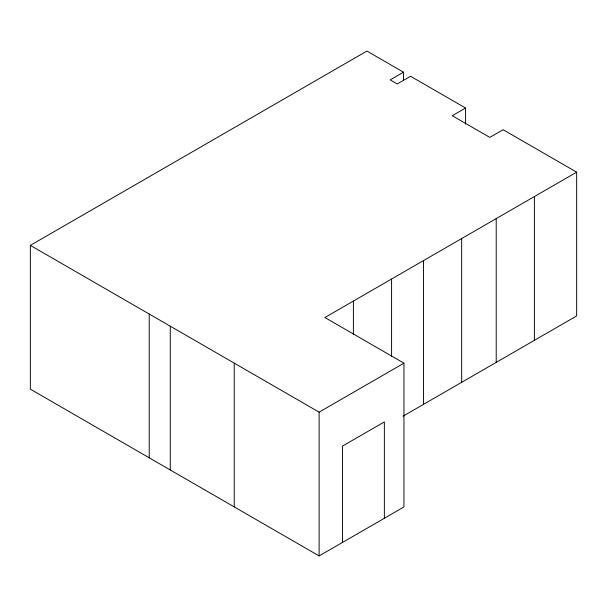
<?xml version="1.0" encoding="UTF-8"?>
<svg xmlns="http://www.w3.org/2000/svg" width="607" height="607" viewBox="0 0 607 607"><rect width="100%" height="100%" fill="white"/><g stroke="black" fill="none" stroke-linecap="round" stroke-linejoin="round"><path stroke-width="0.91" d="M403.033 416.182L576.65 315.943L576.65 172.168L324.882 317.522L403.951 363.168L403.951 506.951L319.115 555.929L30.35 389.163L30.35 245.387L366.909 51.071L403.518 72.21L403.518 80.723M403.518 72.21L390.195 79.904L397.228 83.963L410.552 76.27L465.577 108.038L465.577 124.116M465.577 108.038L452.253 115.725L489.788 137.394L503.112 129.708L576.65 172.168M319.115 555.929L319.115 412.153L403.951 363.168M30.35 245.387L319.115 412.153M534.395 196.562L534.395 340.337M496.207 218.603L496.207 362.387M461.669 238.551L461.669 382.327M423.481 260.593L423.481 404.376M391.583 279.015L391.583 356.575M384.368 518.249L384.368 421.918L342.447 446.122L342.447 542.453M353.395 301.057L353.395 334.161M234.241 363.1L234.241 506.875M170.264 326.164L170.264 469.939M149.223 314.016L149.223 457.792"/></g></svg>
